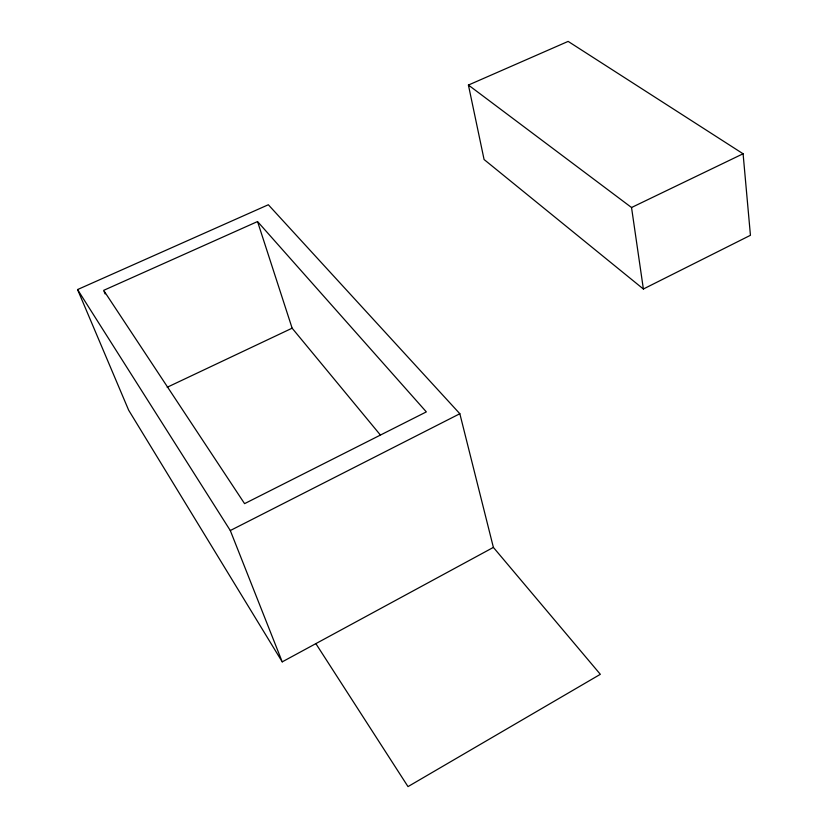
<?xml version="1.0" encoding="UTF-8"?>
<svg xmlns="http://www.w3.org/2000/svg" width="828" height="828" viewBox="0 0 828 828"><rect width="100%" height="100%" fill="white"/><g stroke="black" fill="none" stroke-linecap="round" stroke-linejoin="round"><path stroke-width="1.24" d="M282.224 661.862L493.384 547.401L459.84 413.731L268.334 204.754L77.563 289.562L128.661 410.191L282.224 661.862L230.298 530.541L77.563 289.562M230.298 530.541L459.84 413.731M643.377 289.013L750.437 235.297L743.089 153.77L568.143 41.4L468.42 85.056L484.08 159.514L643.377 289.013L631.536 207.517L468.42 85.056M631.536 207.517L743.089 153.77M167.184 387.266L292.129 328.188L380.228 434.824M257.549 221.552L103.655 290.359L244.581 503.641L426.337 411.889L257.549 221.552L292.129 328.188M493.384 547.401L600.341 674.313L408.007 786.6L315.861 643.625M104.142 291.549L105.125 293.94"/></g></svg>
